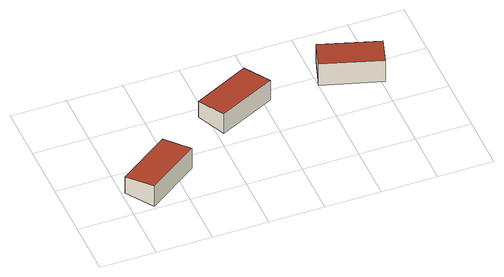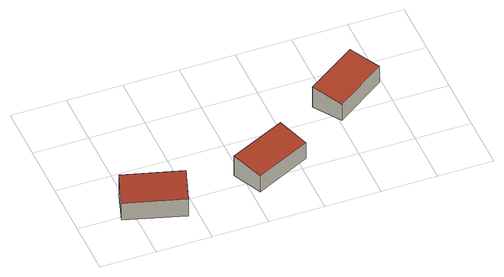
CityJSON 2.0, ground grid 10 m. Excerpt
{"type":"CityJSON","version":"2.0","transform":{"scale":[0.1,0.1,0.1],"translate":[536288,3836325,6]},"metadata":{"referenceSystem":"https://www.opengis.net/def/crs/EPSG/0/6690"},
"CityObjects":{
"building1":{"type":"Building","attributes":{"1/2500図郭":"054","区名":"此花区","町丁目名称":"北港緑地２丁目","街区番号":1,"class":"3003","usage":"402","measuredHeight":4.5,"storeysAboveGround":1,"BuildingDetailAttribute.buildingRoofEdgeArea":64.87,"BuildingDetailAttribute.buildingStructureType":"601","BuildingDetailAttribute.buildingStructureOrgType":"1","BuildingDetailAttribute.detailedUsage":"1418","BuildingDetailAttribute.groundFloorUsage":"1418","BuildingDetailAttribute.specifiedBuildingCoverageRate":0.6,"BuildingDetailAttribute.surveyYear":2021,"BuildingIDAttribute.prefecture":"27","BuildingIDAttribute.city":"27104"},"geometry":[{"type":"Solid","lod":"2","boundaries":[[[[0,1,2,3]],[[4,5,6,7]],[[7,1,0,4]],[[5,3,2,6]],[[6,2,1,7]],[[4,0,3,5]]]],"semantics":{"surfaces":[{"type":"GroundSurface"},{"type":"RoofSurface"},{"type":"WallSurface"}],"values":[[0,1,2,2,2,2]]}}]},
"building2":{"type":"Building","attributes":{"1/2500図郭":"054","区名":"此花区","町丁目名称":"北港緑地２丁目","街区番号":1,"class":"3003","usage":"402","measuredHeight":4.5,"storeysAboveGround":1,"BuildingDetailAttribute.buildingRoofEdgeArea":61.62,"BuildingDetailAttribute.buildingStructureType":"601","BuildingDetailAttribute.buildingStructureOrgType":"1","BuildingDetailAttribute.detailedUsage":"1418","BuildingDetailAttribute.groundFloorUsage":"1418","BuildingDetailAttribute.specifiedBuildingCoverageRate":0.6,"BuildingDetailAttribute.surveyYear":2021,"BuildingIDAttribute.prefecture":"27","BuildingIDAttribute.city":"27104"},"geometry":[{"type":"Solid","lod":"2","boundaries":[[[[8,9,10,11]],[[12,13,14,15]],[[14,10,9,15]],[[15,9,8,12]],[[12,8,11,13]],[[13,11,10,14]]]],"semantics":{"surfaces":[{"type":"GroundSurface"},{"type":"RoofSurface"},{"type":"WallSurface"}],"values":[[0,1,2,2,2,2]]}}]},
"building3":{"type":"Building","attributes":{"1/2500図郭":"054","区名":"此花区","町丁目名称":"北港緑地２丁目","街区番号":1,"class":"3003","usage":"402","measuredHeight":4.8,"storeysAboveGround":1,"BuildingDetailAttribute.buildingRoofEdgeArea":59.33,"BuildingDetailAttribute.buildingStructureType":"601","BuildingDetailAttribute.buildingStructureOrgType":"1","BuildingDetailAttribute.detailedUsage":"1418","BuildingDetailAttribute.groundFloorUsage":"1418","BuildingDetailAttribute.specifiedBuildingCoverageRate":0.6,"BuildingDetailAttribute.surveyYear":2021,"BuildingIDAttribute.prefecture":"27","BuildingIDAttribute.city":"27104"},"geometry":[{"type":"Solid","lod":"2","boundaries":[[[[16,17,18,19]],[[20,21,22,23]],[[21,19,18,22]],[[23,17,16,20]],[[20,16,19,21]],[[22,18,17,23]]]],"semantics":{"surfaces":[{"type":"GroundSurface"},{"type":"RoofSurface"},{"type":"WallSurface"}],"values":[[0,1,2,2,2,2]]}}]}
},
"vertices":[
[97,115,6],[130,67,6],[38,4,6],[5,52,6],[97,115,42],[5,52,42],[38,4,51],[130,67,51],
[286,228,6],[312,175,6],[211,127,6],[186,180,6],[286,228,41],[186,180,41],[211,127,50],[312,175,50],
[524,205,4],[506,149,4],[400,181,4],[418,237,4],[524,205,41],[418,237,42],[400,181,52],[506,149,51]
]}
